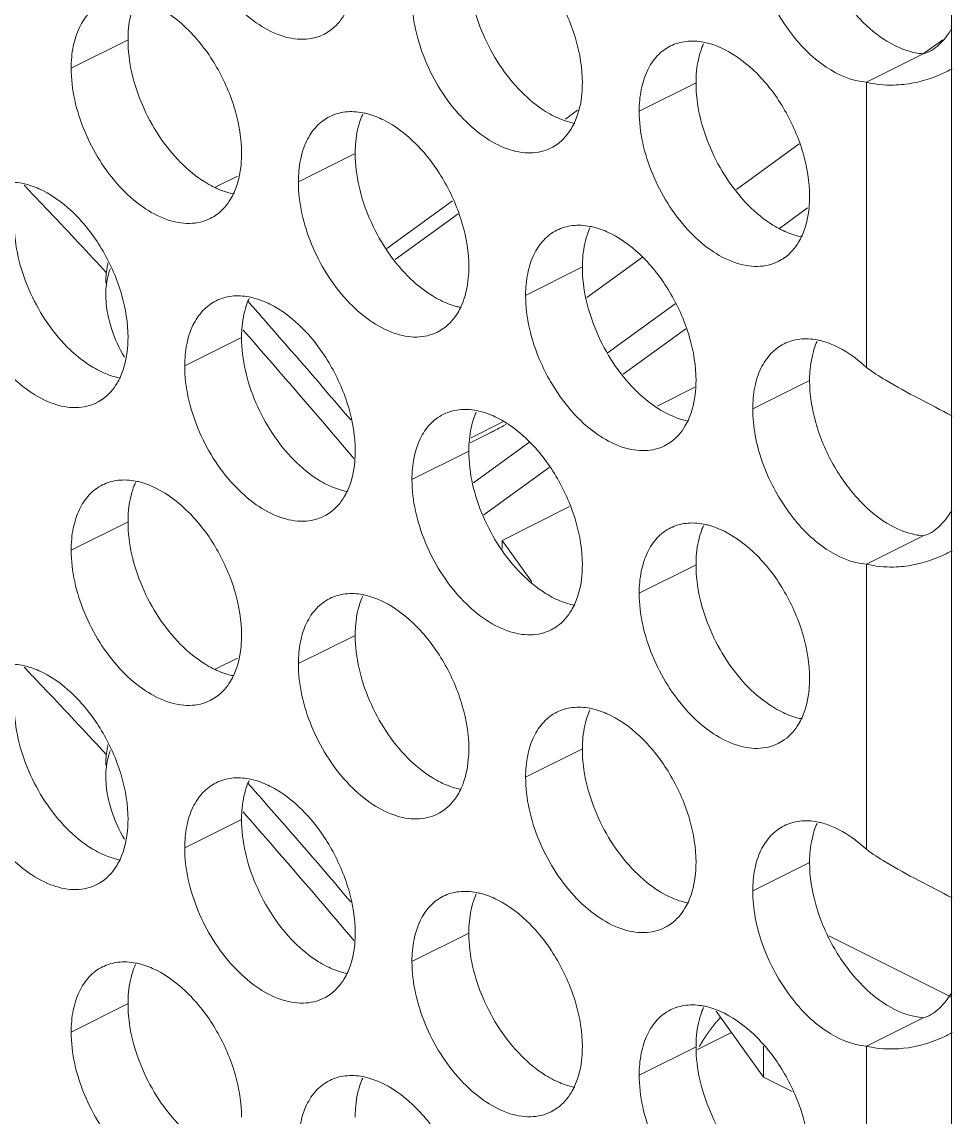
# Model space of a CAD drawing. Header units: millimetres. Extents: x 0 to 2524, y 0 to 1785.
# Drawn here: x 1890.65 to 1899.91, y 767.51 to 778.42 of the extents above; entities that cross this region are included whole.
import ezdxf

# ---------------------------------------------------------------- set-up
doc = ezdxf.new("R2010")
doc.units = ezdxf.units.MM
doc.header["$LTSCALE"] = 0.1
doc.layers.get('0').update_dxf_attribs({"lineweight": 13})
doc.layers.add('标注', color=251, linetype='Continuous', lineweight=9)

msp = doc.modelspace()

# ---------------------------------------------------------------- linework, layer by layer
msp.add_line((1899.906, 886.425), (1899.906, 742.319))
at = {"layer": '标注'}
for p, q in [((1891.704, 778.239), (1891.138, 777.956)), ((1899.624, 778.098), (1899.818, 778.239)), ((1899.623, 778.099), (1899.058, 777.816)), ((1897.361, 777.81), (1896.795, 777.528)), ((1899.058, 774.976), (1899.058, 777.816)), ((1896.181, 777.537), (1896.06, 777.449)), ((1897.763, 776.749), (1898.388, 777.202)), ((1893.967, 777.107), (1893.401, 776.825)), ((1892.573, 776.77), (1892.795, 776.881)), ((1894.936, 776.634), (1894.282, 776.16)), ((1898.191, 776.36), (1898.472, 776.564)), ((1894.991, 776.504), (1894.365, 776.05)), ((1891.389, 776.026), (1891.49, 775.918)), ((1896.229, 775.976), (1895.664, 775.693)), ((1896.275, 775.671), (1896.829, 776.072)), ((1896.477, 775.118), (1897.153, 775.608)), ((1892.88, 775.314), (1892.85, 775.348)), ((1896.636, 774.908), (1897.26, 775.36)), ((1892.835, 775.273), (1892.269, 774.99)), ((1897.349, 774.778), (1896.973, 774.59)), ((1898.492, 774.845), (1897.926, 774.562)), ((1895.121, 774.275), (1895.437, 774.432)), ((1895.113, 774.225), (1895.319, 774.328)), ((1895.145, 773.827), (1895.705, 774.233)), ((1895.098, 774.142), (1894.532, 773.859)), ((1893.954, 774.067), (1893.922, 774.105)), ((1895.898, 773.978), (1895.247, 773.507)), ((1896.101, 773.589), (1895.431, 773.253)), ((1891.704, 773.439), (1891.138, 773.156)), ((1895.431, 773.253), (1895.431, 773.172)), ((1895.431, 773.253), (1895.727, 772.841)), ((1899.623, 773.299), (1899.058, 773.016)), ((1897.361, 773.01), (1896.795, 772.728)), ((1899.058, 770.176), (1899.058, 773.016)), ((1893.967, 772.307), (1893.401, 772.025)), ((1892.573, 771.97), (1892.795, 772.081)), ((1891.389, 771.226), (1891.49, 771.118)), ((1896.229, 771.176), (1895.664, 770.893)), ((1892.88, 770.514), (1892.85, 770.548)), ((1892.835, 770.473), (1892.269, 770.19)), ((1898.492, 770.045), (1897.926, 769.762)), ((1895.098, 769.342), (1894.532, 769.059)), ((1893.954, 769.267), (1893.922, 769.305)), ((1899.906, 768.703), (1898.683, 769.314)), ((1891.704, 768.639), (1891.138, 768.356)), ((1897.56, 768.564), (1898.032, 767.908)), ((1899.623, 768.499), (1899.058, 768.216)), ((1897.375, 768.181), (1897.714, 768.35)), ((1897.361, 768.21), (1896.795, 767.928)), ((1898.032, 767.908), (1898.032, 768.216)), ((1899.058, 765.376), (1899.058, 768.216)), ((1898.318, 767.765), (1898.032, 767.908))]:
    msp.add_line(p, q, dxfattribs=at)
for centre, radius, start, end in [((1893.452, 778.698), 0.453, 296.5256, 305.9034), ((1898.105, 777.899), 0.734, 155.8796, 161.7803), ((1894.711, 777.196), 0.734, 155.8796, 161.7803), ((1895.715, 777.567), 0.453, 296.5256, 305.9034), ((1829.164, 718.103), 85.012, 43.51188, 43.65626), ((1828.698, 717.662), 85.654, 42.95277, 43.51137), ((1892.321, 776.864), 0.453, 296.5256, 305.9034), ((1896.974, 776.065), 0.734, 155.8796, 161.7803), ((1897.978, 776.436), 0.453, 296.5256, 305.9034), ((1892.433, 775.702), 0.95, 180.0525, 184.9808), ((1893.58, 775.362), 0.734, 155.8796, 161.7803), ((1822.744, 713.799), 93.516, 41.2535, 41.39225), ((1822.014, 713.162), 94.485, 40.44311, 41.25198), ((1892.83, 775.78), 1.357, 197.9612, 211.1634), ((1894.584, 775.733), 0.453, 296.5256, 305.9034), ((1821.898, 713.054), 94.418, 40.2865, 41.25492), ((1899.235, 774.934), 0.733, 155.7955, 161.739), ((1891.189, 775.03), 0.453, 296.5256, 305.9034), ((1895.842, 774.231), 0.734, 155.8796, 161.7803), ((1893.977, 777.011), 3, 296.565, 297.3394), ((1893.975, 777.015), 3.004, 297.3402, 299.7908), ((1896.846, 774.601), 0.453, 296.5256, 305.9034), ((1892.448, 773.528), 0.734, 155.8796, 161.7803), ((1893.452, 773.898), 0.453, 296.5256, 305.9034), ((1898.105, 773.099), 0.734, 155.8796, 161.7803), ((1894.711, 772.396), 0.734, 155.8796, 161.7803), ((1895.715, 772.767), 0.453, 296.5256, 305.9034), ((1829.164, 713.303), 85.012, 43.51188, 43.65626), ((1828.698, 712.862), 85.654, 42.95277, 43.51137), ((1892.321, 772.064), 0.453, 296.5256, 305.9034), ((1896.974, 771.265), 0.734, 155.8796, 161.7803), ((1897.978, 771.636), 0.453, 296.5256, 305.9034), ((1892.433, 770.902), 0.95, 180.0525, 184.9808), ((1893.58, 770.562), 0.734, 155.8796, 161.7803), ((1822.744, 708.999), 93.516, 41.2535, 41.39225), ((1822.014, 708.362), 94.485, 40.44311, 41.25198), ((1892.83, 770.98), 1.357, 197.9612, 211.1634), ((1894.584, 770.933), 0.453, 296.5256, 305.9034), ((1821.898, 708.254), 94.418, 40.2865, 41.25492), ((1899.235, 770.134), 0.733, 155.7955, 161.739), ((1891.189, 770.23), 0.453, 296.5256, 305.9034), ((1895.842, 769.431), 0.734, 155.8796, 161.7803), ((1896.846, 769.801), 0.453, 296.5256, 305.9034), ((1892.448, 768.728), 0.734, 155.8796, 161.7803), ((1893.452, 769.098), 0.453, 296.5256, 305.9034), ((1898.105, 768.299), 0.734, 155.8796, 161.7803), ((1894.711, 767.596), 0.734, 155.8796, 161.7803), ((1895.715, 767.967), 0.453, 296.5256, 305.9034)]:
    msp.add_arc(centre, radius, start, end, dxfattribs=at)
for points, knots in [([(1893.655, 778.293), (1893.592, 778.262), (1893.442, 778.228), (1893.204, 778.275), (1892.966, 778.406), (1892.658, 778.684), (1892.372, 779.146), (1892.269, 779.579), (1892.269, 779.79)], [0, 0, 0, 0, 0.090718, 0.191742, 0.308104, 0.439279, 0.725532, 1, 1, 1, 1]), ([(1899.305, 778.2), (1899.188, 778.264), (1898.967, 778.447), (1898.712, 778.802), (1898.539, 779.211), (1898.492, 779.504), (1898.492, 779.645)], [0, 0, 0, 0, 0.232183, 0.490902, 0.754575, 1, 1, 1, 1]), ([(1899.058, 777.816), (1898.916, 777.826), (1898.61, 777.961), (1898.256, 778.331), (1898, 778.816), (1897.926, 779.184), (1897.926, 779.362)], [0, 0, 0, 0, 0.207992, 0.463273, 0.739832, 1, 1, 1, 1]), ([(1895.381, 779.274), (1895.501, 779.214), (1895.732, 779.033), (1895.998, 778.675), (1896.179, 778.256), (1896.229, 777.955), (1896.229, 777.81)], [0, 0, 0, 0, 0.229676, 0.488215, 0.753207, 1, 1, 1, 1]), ([(1895.622, 777.72), (1895.46, 777.883), (1895.209, 778.27), (1895.098, 778.72), (1895.098, 778.942)], [0, 0, 0, 0, 0.508684, 1, 1, 1, 1]), ([(1891.138, 777.956), (1891.138, 778.029), (1891.15, 778.168), (1891.209, 778.358), (1891.308, 778.51), (1891.401, 778.581), (1891.45, 778.605)], [0, 0, 0, 0, 0.289235, 0.54966, 0.782932, 1, 1, 1, 1]), ([(1895.917, 777.161), (1895.855, 777.13), (1895.705, 777.096), (1895.467, 777.144), (1895.229, 777.275), (1894.921, 777.552), (1894.635, 778.015), (1894.532, 778.447), (1894.532, 778.659)], [0, 0, 0, 0, 0.090718, 0.191742, 0.308104, 0.439279, 0.725532, 1, 1, 1, 1]), ([(1891.704, 778.239), (1891.704, 778.267), (1891.707, 778.375), (1891.726, 778.482), (1891.751, 778.557)], [0, 0, 0, 0, 0.264225, 1, 1, 1, 1]), ([(1891.987, 778.571), (1892.107, 778.511), (1892.338, 778.33), (1892.604, 777.972), (1892.785, 777.553), (1892.835, 777.252), (1892.835, 777.107)], [0, 0, 0, 0, 0.229676, 0.488215, 0.753207, 1, 1, 1, 1]), ([(1893.892, 778.553), (1893.882, 778.53), (1893.838, 778.446), (1893.774, 778.372), (1893.718, 778.331)], [0, 0, 0, 0, 0.265525, 1, 1, 1, 1]), ([(1899.91, 778.354), (1899.874, 778.293), (1899.796, 778.189), (1899.682, 778.111), (1899.623, 778.099)], [0, 0, 0, 0, 0.540802, 1, 1, 1, 1]), ([(1892.228, 777.017), (1892.066, 777.18), (1891.815, 777.567), (1891.704, 778.017), (1891.704, 778.239)], [0, 0, 0, 0, 0.508684, 1, 1, 1, 1]), ([(1896.795, 777.528), (1896.795, 777.6), (1896.807, 777.739), (1896.866, 777.93), (1896.965, 778.082), (1897.058, 778.152), (1897.107, 778.177)], [0, 0, 0, 0, 0.289235, 0.54966, 0.782932, 1, 1, 1, 1]), ([(1897.107, 778.177), (1897.155, 778.201), (1897.265, 778.232), (1897.379, 778.226), (1897.436, 778.215)], [0, 0, 0, 0, 0.482538, 1, 1, 1, 1]), ([(1897.436, 778.215), (1897.453, 778.211), (1897.525, 778.195), (1897.593, 778.168), (1897.643, 778.143)], [0, 0, 0, 0, 0.238696, 1, 1, 1, 1]), ([(1899.623, 778.099), (1899.597, 778.101), (1899.486, 778.116), (1899.38, 778.159), (1899.305, 778.2)], [0, 0, 0, 0, 0.232248, 1, 1, 1, 1]), ([(1897.361, 777.81), (1897.361, 777.839), (1897.364, 777.946), (1897.383, 778.054), (1897.408, 778.129)], [0, 0, 0, 0, 0.264225, 1, 1, 1, 1]), ([(1897.643, 778.143), (1897.764, 778.082), (1897.995, 777.902), (1898.261, 777.544), (1898.442, 777.125), (1898.492, 776.824), (1898.492, 776.679)], [0, 0, 0, 0, 0.229676, 0.488215, 0.753207, 1, 1, 1, 1]), ([(1892.523, 776.458), (1892.461, 776.427), (1892.311, 776.393), (1892.073, 776.441), (1891.834, 776.572), (1891.527, 776.849), (1891.241, 777.312), (1891.138, 777.744), (1891.138, 777.956)], [0, 0, 0, 0, 0.090718, 0.191742, 0.308104, 0.439279, 0.725532, 1, 1, 1, 1]), ([(1899.911, 777.95), (1899.873, 777.929), (1899.721, 777.854), (1899.554, 777.808), (1899.429, 777.794)], [0, 0, 0, 0, 0.258855, 1, 1, 1, 1]), ([(1896.229, 777.81), (1896.229, 777.775), (1896.224, 777.643), (1896.194, 777.51), (1896.155, 777.422)], [0, 0, 0, 0, 0.268874, 1, 1, 1, 1]), ([(1897.884, 776.588), (1897.723, 776.751), (1897.472, 777.138), (1897.361, 777.589), (1897.361, 777.81)], [0, 0, 0, 0, 0.508684, 1, 1, 1, 1]), ([(1899.429, 777.794), (1899.396, 777.791), (1899.272, 777.782), (1899.146, 777.793), (1899.058, 777.816)], [0, 0, 0, 0, 0.268459, 1, 1, 1, 1]), ([(1895.946, 777.478), (1895.918, 777.492), (1895.8, 777.559), (1895.695, 777.646), (1895.622, 777.72)], [0, 0, 0, 0, 0.235002, 1, 1, 1, 1]), ([(1893.713, 777.474), (1893.761, 777.498), (1893.871, 777.529), (1893.985, 777.523), (1894.042, 777.512)], [0, 0, 0, 0, 0.482538, 1, 1, 1, 1]), ([(1894.042, 777.512), (1894.059, 777.508), (1894.13, 777.492), (1894.199, 777.465), (1894.249, 777.44)], [0, 0, 0, 0, 0.238696, 1, 1, 1, 1]), ([(1898.18, 776.03), (1898.117, 775.999), (1897.968, 775.965), (1897.73, 776.013), (1897.491, 776.143), (1897.184, 776.421), (1896.898, 776.883), (1896.795, 777.316), (1896.795, 777.528)], [0, 0, 0, 0, 0.090718, 0.191742, 0.308104, 0.439279, 0.725532, 1, 1, 1, 1]), ([(1893.401, 776.825), (1893.401, 776.897), (1893.413, 777.036), (1893.472, 777.227), (1893.571, 777.379), (1893.664, 777.449), (1893.713, 777.474)], [0, 0, 0, 0, 0.289235, 0.54966, 0.782932, 1, 1, 1, 1]), ([(1893.967, 777.107), (1893.967, 777.136), (1893.97, 777.243), (1893.989, 777.351), (1894.014, 777.426)], [0, 0, 0, 0, 0.264225, 1, 1, 1, 1]), ([(1894.249, 777.44), (1894.37, 777.379), (1894.601, 777.199), (1894.867, 776.841), (1895.048, 776.422), (1895.098, 776.121), (1895.098, 775.976)], [0, 0, 0, 0, 0.229676, 0.488215, 0.753207, 1, 1, 1, 1]), ([(1896.154, 777.406), (1896.137, 777.409), (1896.065, 777.426), (1895.996, 777.453), (1895.946, 777.478)], [0, 0, 0, 0, 0.238696, 1, 1, 1, 1]), ([(1896.155, 777.422), (1896.144, 777.399), (1896.101, 777.315), (1896.037, 777.241), (1895.981, 777.2)], [0, 0, 0, 0, 0.265525, 1, 1, 1, 1]), ([(1892.835, 777.107), (1892.835, 777.072), (1892.829, 776.94), (1892.8, 776.807), (1892.761, 776.719)], [0, 0, 0, 0, 0.268874, 1, 1, 1, 1]), ([(1894.49, 775.885), (1894.329, 776.048), (1894.078, 776.435), (1893.967, 776.886), (1893.967, 777.107)], [0, 0, 0, 0, 0.508684, 1, 1, 1, 1]), ([(1892.552, 776.775), (1892.524, 776.79), (1892.406, 776.856), (1892.3, 776.943), (1892.228, 777.017)], [0, 0, 0, 0, 0.235002, 1, 1, 1, 1]), ([(1890.319, 776.771), (1890.367, 776.795), (1890.477, 776.826), (1890.591, 776.82), (1890.648, 776.809)], [0, 0, 0, 0, 0.482538, 1, 1, 1, 1]), ([(1890.648, 776.809), (1890.665, 776.806), (1890.736, 776.789), (1890.805, 776.762), (1890.855, 776.737)], [0, 0, 0, 0, 0.238696, 1, 1, 1, 1]), ([(1892.76, 776.703), (1892.743, 776.706), (1892.671, 776.723), (1892.602, 776.75), (1892.552, 776.775)], [0, 0, 0, 0, 0.238696, 1, 1, 1, 1]), ([(1894.786, 775.327), (1894.723, 775.296), (1894.573, 775.262), (1894.336, 775.31), (1894.097, 775.44), (1893.789, 775.718), (1893.503, 776.181), (1893.401, 776.613), (1893.401, 776.825)], [0, 0, 0, 0, 0.090718, 0.191742, 0.308104, 0.439279, 0.725532, 1, 1, 1, 1]), ([(1890.855, 776.737), (1890.976, 776.676), (1891.206, 776.496), (1891.473, 776.138), (1891.654, 775.719), (1891.704, 775.418), (1891.704, 775.273)], [0, 0, 0, 0, 0.229676, 0.488215, 0.753207, 1, 1, 1, 1]), ([(1892.761, 776.719), (1892.75, 776.696), (1892.707, 776.612), (1892.643, 776.538), (1892.587, 776.497)], [0, 0, 0, 0, 0.265525, 1, 1, 1, 1]), ([(1898.492, 776.679), (1898.492, 776.643), (1898.486, 776.511), (1898.457, 776.379), (1898.417, 776.29)], [0, 0, 0, 0, 0.268874, 1, 1, 1, 1]), ([(1898.209, 776.347), (1898.181, 776.361), (1898.063, 776.428), (1897.957, 776.515), (1897.884, 776.588)], [0, 0, 0, 0, 0.235002, 1, 1, 1, 1]), ([(1891.096, 775.182), (1890.935, 775.345), (1890.684, 775.732), (1890.572, 776.183), (1890.572, 776.405)], [0, 0, 0, 0, 0.508684, 1, 1, 1, 1]), ([(1895.664, 775.693), (1895.664, 775.766), (1895.676, 775.905), (1895.735, 776.095), (1895.834, 776.247), (1895.927, 776.318), (1895.975, 776.342)], [0, 0, 0, 0, 0.289235, 0.54966, 0.782932, 1, 1, 1, 1]), ([(1895.975, 776.342), (1896.024, 776.366), (1896.134, 776.398), (1896.248, 776.391), (1896.304, 776.38)], [0, 0, 0, 0, 0.482538, 1, 1, 1, 1]), ([(1896.304, 776.38), (1896.322, 776.377), (1896.393, 776.36), (1896.462, 776.333), (1896.512, 776.308)], [0, 0, 0, 0, 0.238696, 1, 1, 1, 1]), ([(1896.512, 776.308), (1896.633, 776.248), (1896.863, 776.068), (1897.129, 775.709), (1897.311, 775.291), (1897.361, 774.99), (1897.361, 774.845)], [0, 0, 0, 0, 0.229676, 0.488215, 0.753207, 1, 1, 1, 1]), ([(1898.417, 776.275), (1898.4, 776.278), (1898.328, 776.295), (1898.259, 776.322), (1898.209, 776.347)], [0, 0, 0, 0, 0.238696, 1, 1, 1, 1]), ([(1896.229, 775.976), (1896.229, 776.004), (1896.233, 776.112), (1896.252, 776.219), (1896.277, 776.294)], [0, 0, 0, 0, 0.264225, 1, 1, 1, 1]), ([(1898.417, 776.29), (1898.407, 776.267), (1898.364, 776.183), (1898.3, 776.109), (1898.243, 776.068)], [0, 0, 0, 0, 0.265525, 1, 1, 1, 1]), ([(1891.392, 774.624), (1891.329, 774.593), (1891.179, 774.559), (1890.942, 774.607), (1890.703, 774.737), (1890.395, 775.015), (1890.109, 775.478), (1890.007, 775.91), (1890.007, 776.122)], [0, 0, 0, 0, 0.090718, 0.191742, 0.308104, 0.439279, 0.725532, 1, 1, 1, 1]), ([(1891.504, 776.017), (1891.501, 776.001), (1891.488, 775.934), (1891.483, 775.866), (1891.483, 775.814)], [0, 0, 0, 0, 0.239288, 1, 1, 1, 1]), ([(1895.098, 775.976), (1895.098, 775.94), (1895.092, 775.808), (1895.063, 775.676), (1895.023, 775.587)], [0, 0, 0, 0, 0.268874, 1, 1, 1, 1]), ([(1896.753, 774.754), (1896.591, 774.917), (1896.34, 775.304), (1896.229, 775.755), (1896.229, 775.976)], [0, 0, 0, 0, 0.508684, 1, 1, 1, 1]), ([(1891.529, 775.96), (1891.521, 775.941), (1891.492, 775.857), (1891.483, 775.768), (1891.483, 775.701)], [0, 0, 0, 0, 0.232447, 1, 1, 1, 1]), ([(1894.815, 775.644), (1894.787, 775.658), (1894.669, 775.725), (1894.563, 775.812), (1894.49, 775.885)], [0, 0, 0, 0, 0.235002, 1, 1, 1, 1]), ([(1892.581, 775.639), (1892.63, 775.663), (1892.74, 775.695), (1892.853, 775.688), (1892.91, 775.677)], [0, 0, 0, 0, 0.482538, 1, 1, 1, 1]), ([(1892.91, 775.677), (1892.928, 775.674), (1892.999, 775.658), (1893.068, 775.63), (1893.118, 775.605)], [0, 0, 0, 0, 0.238696, 1, 1, 1, 1]), ([(1895.912, 774.834), (1895.873, 774.902), (1895.738, 775.17), (1895.664, 775.472), (1895.664, 775.693)], [0, 0, 0, 0, 0.261356, 1, 1, 1, 1]), ([(1891.486, 775.619), (1891.488, 775.598), (1891.498, 775.511), (1891.519, 775.425), (1891.539, 775.362)], [0, 0, 0, 0, 0.241904, 1, 1, 1, 1]), ([(1892.269, 774.99), (1892.269, 775.063), (1892.281, 775.202), (1892.34, 775.392), (1892.44, 775.544), (1892.532, 775.615), (1892.581, 775.639)], [0, 0, 0, 0, 0.289235, 0.54966, 0.782932, 1, 1, 1, 1]), ([(1892.835, 775.273), (1892.835, 775.302), (1892.839, 775.409), (1892.858, 775.516), (1892.882, 775.592)], [0, 0, 0, 0, 0.264225, 1, 1, 1, 1]), ([(1893.118, 775.605), (1893.239, 775.545), (1893.469, 775.365), (1893.735, 775.007), (1893.916, 774.588), (1893.967, 774.287), (1893.967, 774.142)], [0, 0, 0, 0, 0.229676, 0.488215, 0.753207, 1, 1, 1, 1]), ([(1895.023, 775.572), (1895.006, 775.575), (1894.934, 775.592), (1894.865, 775.619), (1894.815, 775.644)], [0, 0, 0, 0, 0.238696, 1, 1, 1, 1]), ([(1895.023, 775.587), (1895.013, 775.564), (1894.97, 775.48), (1894.906, 775.406), (1894.849, 775.365)], [0, 0, 0, 0, 0.265525, 1, 1, 1, 1]), ([(1891.704, 775.273), (1891.704, 775.238), (1891.698, 775.105), (1891.669, 774.973), (1891.629, 774.884)], [0, 0, 0, 0, 0.268874, 1, 1, 1, 1]), ([(1893.359, 774.051), (1893.197, 774.214), (1892.946, 774.601), (1892.835, 775.052), (1892.835, 775.273)], [0, 0, 0, 0, 0.508684, 1, 1, 1, 1]), ([(1898.238, 775.211), (1898.287, 775.235), (1898.397, 775.267), (1898.512, 775.26), (1898.569, 775.249)], [0, 0, 0, 0, 0.482495, 1, 1, 1, 1]), ([(1898.569, 775.249), (1898.583, 775.246), (1898.641, 775.233), (1898.698, 775.212), (1898.739, 775.194)], [0, 0, 0, 0, 0.240479, 1, 1, 1, 1]), ([(1891.421, 774.941), (1891.393, 774.955), (1891.275, 775.022), (1891.169, 775.109), (1891.096, 775.182)], [0, 0, 0, 0, 0.235002, 1, 1, 1, 1]), ([(1897.926, 774.562), (1897.926, 774.635), (1897.938, 774.774), (1897.997, 774.964), (1898.097, 775.116), (1898.189, 775.186), (1898.238, 775.211)], [0, 0, 0, 0, 0.289285, 0.549663, 0.782917, 1, 1, 1, 1]), ([(1898.492, 774.845), (1898.492, 774.873), (1898.496, 774.981), (1898.515, 775.088), (1898.539, 775.164)], [0, 0, 0, 0, 0.264302, 1, 1, 1, 1]), ([(1898.739, 775.194), (1898.767, 775.181), (1898.882, 775.123), (1898.986, 775.043), (1899.058, 774.976)], [0, 0, 0, 0, 0.235232, 1, 1, 1, 1]), ([(1891.629, 774.869), (1891.611, 774.872), (1891.54, 774.889), (1891.471, 774.916), (1891.421, 774.941)], [0, 0, 0, 0, 0.238696, 1, 1, 1, 1]), ([(1893.655, 773.493), (1893.592, 773.462), (1893.442, 773.428), (1893.204, 773.475), (1892.966, 773.606), (1892.658, 773.884), (1892.372, 774.346), (1892.269, 774.779), (1892.269, 774.99)], [0, 0, 0, 0, 0.090718, 0.191742, 0.308104, 0.439279, 0.725532, 1, 1, 1, 1]), ([(1899.058, 774.976), (1899.12, 774.93), (1899.394, 774.751), (1899.692, 774.612), (1899.911, 774.491)], [0, 0, 0, 0, 0.234709, 1, 1, 1, 1]), ([(1891.629, 774.884), (1891.619, 774.861), (1891.576, 774.777), (1891.511, 774.703), (1891.455, 774.663)], [0, 0, 0, 0, 0.265525, 1, 1, 1, 1]), ([(1896.187, 774.471), (1896.161, 774.497), (1896.058, 774.609), (1895.97, 774.735), (1895.912, 774.834)], [0, 0, 0, 0, 0.242796, 1, 1, 1, 1]), ([(1897.361, 774.845), (1897.361, 774.809), (1897.355, 774.677), (1897.326, 774.544), (1897.286, 774.456)], [0, 0, 0, 0, 0.268874, 1, 1, 1, 1]), ([(1899.305, 773.4), (1899.188, 773.464), (1898.967, 773.647), (1898.712, 774.002), (1898.539, 774.411), (1898.492, 774.704), (1898.492, 774.845)], [0, 0, 0, 0, 0.232183, 0.490902, 0.754575, 1, 1, 1, 1]), ([(1897.078, 774.513), (1897.049, 774.527), (1896.931, 774.593), (1896.826, 774.681), (1896.753, 774.754)], [0, 0, 0, 0, 0.235002, 1, 1, 1, 1]), ([(1894.844, 774.508), (1894.892, 774.532), (1895.002, 774.564), (1895.116, 774.557), (1895.173, 774.546)], [0, 0, 0, 0, 0.482538, 1, 1, 1, 1]), ([(1899.058, 773.016), (1898.916, 773.026), (1898.61, 773.161), (1898.256, 773.531), (1898, 774.016), (1897.926, 774.384), (1897.926, 774.562)], [0, 0, 0, 0, 0.207992, 0.463273, 0.739832, 1, 1, 1, 1]), ([(1894.532, 773.859), (1894.532, 773.932), (1894.544, 774.071), (1894.603, 774.261), (1894.703, 774.413), (1894.795, 774.484), (1894.844, 774.508)], [0, 0, 0, 0, 0.289235, 0.54966, 0.782932, 1, 1, 1, 1]), ([(1895.098, 774.142), (1895.098, 774.17), (1895.102, 774.278), (1895.12, 774.385), (1895.145, 774.46)], [0, 0, 0, 0, 0.264225, 1, 1, 1, 1]), ([(1895.173, 774.546), (1895.19, 774.543), (1895.262, 774.526), (1895.331, 774.499), (1895.381, 774.474)], [0, 0, 0, 0, 0.238696, 1, 1, 1, 1]), ([(1895.381, 774.474), (1895.501, 774.414), (1895.732, 774.233), (1895.998, 773.875), (1896.179, 773.456), (1896.229, 773.155), (1896.229, 773.01)], [0, 0, 0, 0, 0.229676, 0.488215, 0.753207, 1, 1, 1, 1]), ([(1897.049, 774.196), (1896.989, 774.166), (1896.847, 774.132), (1896.621, 774.171), (1896.393, 774.287), (1896.254, 774.404), (1896.187, 774.471)], [0, 0, 0, 0, 0.208571, 0.439041, 0.702839, 1, 1, 1, 1]), ([(1897.285, 774.44), (1897.268, 774.444), (1897.197, 774.46), (1897.128, 774.488), (1897.078, 774.513)], [0, 0, 0, 0, 0.238696, 1, 1, 1, 1]), ([(1897.286, 774.456), (1897.276, 774.433), (1897.232, 774.349), (1897.168, 774.275), (1897.112, 774.234)], [0, 0, 0, 0, 0.265525, 1, 1, 1, 1]), ([(1893.967, 774.142), (1893.967, 774.106), (1893.961, 773.974), (1893.932, 773.841), (1893.892, 773.753)], [0, 0, 0, 0, 0.268874, 1, 1, 1, 1]), ([(1895.622, 772.92), (1895.46, 773.083), (1895.209, 773.47), (1895.098, 773.92), (1895.098, 774.142)], [0, 0, 0, 0, 0.508684, 1, 1, 1, 1]), ([(1893.684, 773.81), (1893.655, 773.824), (1893.537, 773.89), (1893.432, 773.978), (1893.359, 774.051)], [0, 0, 0, 0, 0.235002, 1, 1, 1, 1]), ([(1891.138, 773.156), (1891.138, 773.229), (1891.15, 773.368), (1891.209, 773.558), (1891.308, 773.71), (1891.401, 773.781), (1891.45, 773.805)], [0, 0, 0, 0, 0.289235, 0.54966, 0.782932, 1, 1, 1, 1]), ([(1891.45, 773.805), (1891.498, 773.829), (1891.608, 773.861), (1891.722, 773.854), (1891.779, 773.843)], [0, 0, 0, 0, 0.482538, 1, 1, 1, 1]), ([(1891.779, 773.843), (1891.796, 773.84), (1891.868, 773.823), (1891.937, 773.796), (1891.987, 773.771)], [0, 0, 0, 0, 0.238696, 1, 1, 1, 1]), ([(1893.891, 773.737), (1893.874, 773.741), (1893.803, 773.757), (1893.734, 773.785), (1893.684, 773.81)], [0, 0, 0, 0, 0.238696, 1, 1, 1, 1]), ([(1895.917, 772.361), (1895.855, 772.33), (1895.705, 772.296), (1895.467, 772.344), (1895.229, 772.475), (1894.921, 772.752), (1894.635, 773.215), (1894.532, 773.647), (1894.532, 773.859)], [0, 0, 0, 0, 0.090718, 0.191742, 0.308104, 0.439279, 0.725532, 1, 1, 1, 1]), ([(1891.704, 773.439), (1891.704, 773.467), (1891.707, 773.575), (1891.726, 773.682), (1891.751, 773.757)], [0, 0, 0, 0, 0.264225, 1, 1, 1, 1]), ([(1891.987, 773.771), (1892.107, 773.711), (1892.338, 773.53), (1892.604, 773.172), (1892.785, 772.753), (1892.835, 772.452), (1892.835, 772.307)], [0, 0, 0, 0, 0.229676, 0.488215, 0.753207, 1, 1, 1, 1]), ([(1893.892, 773.753), (1893.882, 773.73), (1893.838, 773.646), (1893.774, 773.572), (1893.718, 773.531)], [0, 0, 0, 0, 0.265525, 1, 1, 1, 1]), ([(1899.91, 773.554), (1899.874, 773.493), (1899.796, 773.389), (1899.682, 773.311), (1899.623, 773.299)], [0, 0, 0, 0, 0.540802, 1, 1, 1, 1]), ([(1892.228, 772.217), (1892.066, 772.38), (1891.815, 772.767), (1891.704, 773.217), (1891.704, 773.439)], [0, 0, 0, 0, 0.508684, 1, 1, 1, 1]), ([(1896.795, 772.728), (1896.795, 772.8), (1896.807, 772.939), (1896.866, 773.13), (1896.965, 773.282), (1897.058, 773.352), (1897.107, 773.377)], [0, 0, 0, 0, 0.289235, 0.54966, 0.782932, 1, 1, 1, 1]), ([(1897.107, 773.377), (1897.155, 773.401), (1897.265, 773.432), (1897.379, 773.426), (1897.436, 773.415)], [0, 0, 0, 0, 0.482538, 1, 1, 1, 1]), ([(1897.436, 773.415), (1897.453, 773.411), (1897.525, 773.395), (1897.593, 773.368), (1897.643, 773.343)], [0, 0, 0, 0, 0.238696, 1, 1, 1, 1]), ([(1899.623, 773.299), (1899.597, 773.301), (1899.486, 773.316), (1899.38, 773.359), (1899.305, 773.4)], [0, 0, 0, 0, 0.232248, 1, 1, 1, 1]), ([(1897.361, 773.01), (1897.361, 773.039), (1897.364, 773.146), (1897.383, 773.254), (1897.408, 773.329)], [0, 0, 0, 0, 0.264225, 1, 1, 1, 1]), ([(1897.643, 773.343), (1897.764, 773.282), (1897.995, 773.102), (1898.261, 772.744), (1898.442, 772.325), (1898.492, 772.024), (1898.492, 771.879)], [0, 0, 0, 0, 0.229676, 0.488215, 0.753207, 1, 1, 1, 1]), ([(1892.523, 771.658), (1892.461, 771.627), (1892.311, 771.593), (1892.073, 771.641), (1891.834, 771.772), (1891.527, 772.049), (1891.241, 772.512), (1891.138, 772.944), (1891.138, 773.156)], [0, 0, 0, 0, 0.090718, 0.191742, 0.308104, 0.439279, 0.725532, 1, 1, 1, 1]), ([(1899.911, 773.15), (1899.873, 773.129), (1899.721, 773.054), (1899.554, 773.008), (1899.429, 772.994)], [0, 0, 0, 0, 0.258855, 1, 1, 1, 1]), ([(1896.229, 773.01), (1896.229, 772.975), (1896.224, 772.843), (1896.194, 772.71), (1896.155, 772.622)], [0, 0, 0, 0, 0.268874, 1, 1, 1, 1]), ([(1897.884, 771.788), (1897.723, 771.951), (1897.472, 772.338), (1897.361, 772.789), (1897.361, 773.01)], [0, 0, 0, 0, 0.508684, 1, 1, 1, 1]), ([(1899.429, 772.994), (1899.396, 772.991), (1899.272, 772.982), (1899.146, 772.993), (1899.058, 773.016)], [0, 0, 0, 0, 0.268459, 1, 1, 1, 1]), ([(1895.946, 772.678), (1895.918, 772.692), (1895.8, 772.759), (1895.695, 772.846), (1895.622, 772.92)], [0, 0, 0, 0, 0.235002, 1, 1, 1, 1]), ([(1893.713, 772.674), (1893.761, 772.698), (1893.871, 772.729), (1893.985, 772.723), (1894.042, 772.712)], [0, 0, 0, 0, 0.482538, 1, 1, 1, 1]), ([(1894.042, 772.712), (1894.059, 772.708), (1894.13, 772.692), (1894.199, 772.665), (1894.249, 772.64)], [0, 0, 0, 0, 0.238696, 1, 1, 1, 1]), ([(1898.18, 771.23), (1898.117, 771.199), (1897.968, 771.165), (1897.73, 771.213), (1897.491, 771.343), (1897.184, 771.621), (1896.898, 772.083), (1896.795, 772.516), (1896.795, 772.728)], [0, 0, 0, 0, 0.090718, 0.191742, 0.308104, 0.439279, 0.725532, 1, 1, 1, 1]), ([(1893.401, 772.025), (1893.401, 772.097), (1893.413, 772.236), (1893.472, 772.427), (1893.571, 772.579), (1893.664, 772.649), (1893.713, 772.674)], [0, 0, 0, 0, 0.289235, 0.54966, 0.782932, 1, 1, 1, 1]), ([(1893.967, 772.307), (1893.967, 772.336), (1893.97, 772.443), (1893.989, 772.551), (1894.014, 772.626)], [0, 0, 0, 0, 0.264225, 1, 1, 1, 1]), ([(1894.249, 772.64), (1894.37, 772.579), (1894.601, 772.399), (1894.867, 772.041), (1895.048, 771.622), (1895.098, 771.321), (1895.098, 771.176)], [0, 0, 0, 0, 0.229676, 0.488215, 0.753207, 1, 1, 1, 1]), ([(1896.154, 772.606), (1896.137, 772.609), (1896.065, 772.626), (1895.996, 772.653), (1895.946, 772.678)], [0, 0, 0, 0, 0.238696, 1, 1, 1, 1]), ([(1896.155, 772.622), (1896.144, 772.599), (1896.101, 772.515), (1896.037, 772.441), (1895.981, 772.4)], [0, 0, 0, 0, 0.265525, 1, 1, 1, 1]), ([(1892.835, 772.307), (1892.835, 772.272), (1892.829, 772.14), (1892.8, 772.007), (1892.761, 771.919)], [0, 0, 0, 0, 0.268874, 1, 1, 1, 1]), ([(1894.49, 771.085), (1894.329, 771.248), (1894.078, 771.635), (1893.967, 772.086), (1893.967, 772.307)], [0, 0, 0, 0, 0.508684, 1, 1, 1, 1]), ([(1892.552, 771.975), (1892.524, 771.99), (1892.406, 772.056), (1892.3, 772.143), (1892.228, 772.217)], [0, 0, 0, 0, 0.235002, 1, 1, 1, 1]), ([(1890.319, 771.971), (1890.367, 771.995), (1890.477, 772.026), (1890.591, 772.02), (1890.648, 772.009)], [0, 0, 0, 0, 0.482538, 1, 1, 1, 1]), ([(1890.648, 772.009), (1890.665, 772.006), (1890.736, 771.989), (1890.805, 771.962), (1890.855, 771.937)], [0, 0, 0, 0, 0.238696, 1, 1, 1, 1]), ([(1892.76, 771.903), (1892.743, 771.906), (1892.671, 771.923), (1892.602, 771.95), (1892.552, 771.975)], [0, 0, 0, 0, 0.238696, 1, 1, 1, 1]), ([(1894.786, 770.527), (1894.723, 770.496), (1894.573, 770.462), (1894.336, 770.51), (1894.097, 770.64), (1893.789, 770.918), (1893.503, 771.381), (1893.401, 771.813), (1893.401, 772.025)], [0, 0, 0, 0, 0.090718, 0.191742, 0.308104, 0.439279, 0.725532, 1, 1, 1, 1]), ([(1890.855, 771.937), (1890.976, 771.876), (1891.206, 771.696), (1891.473, 771.338), (1891.654, 770.919), (1891.704, 770.618), (1891.704, 770.473)], [0, 0, 0, 0, 0.229676, 0.488215, 0.753207, 1, 1, 1, 1]), ([(1892.761, 771.919), (1892.75, 771.896), (1892.707, 771.812), (1892.643, 771.738), (1892.587, 771.697)], [0, 0, 0, 0, 0.265525, 1, 1, 1, 1]), ([(1898.492, 771.879), (1898.492, 771.843), (1898.486, 771.711), (1898.457, 771.579), (1898.417, 771.49)], [0, 0, 0, 0, 0.268874, 1, 1, 1, 1]), ([(1898.209, 771.547), (1898.181, 771.561), (1898.063, 771.628), (1897.957, 771.715), (1897.884, 771.788)], [0, 0, 0, 0, 0.235002, 1, 1, 1, 1]), ([(1891.096, 770.382), (1890.935, 770.545), (1890.684, 770.932), (1890.572, 771.383), (1890.572, 771.605)], [0, 0, 0, 0, 0.508684, 1, 1, 1, 1]), ([(1895.664, 770.893), (1895.664, 770.966), (1895.676, 771.105), (1895.735, 771.295), (1895.834, 771.447), (1895.927, 771.518), (1895.975, 771.542)], [0, 0, 0, 0, 0.289235, 0.54966, 0.782932, 1, 1, 1, 1]), ([(1895.975, 771.542), (1896.024, 771.566), (1896.134, 771.598), (1896.248, 771.591), (1896.304, 771.58)], [0, 0, 0, 0, 0.482538, 1, 1, 1, 1]), ([(1896.304, 771.58), (1896.322, 771.577), (1896.393, 771.56), (1896.462, 771.533), (1896.512, 771.508)], [0, 0, 0, 0, 0.238696, 1, 1, 1, 1]), ([(1896.512, 771.508), (1896.633, 771.448), (1896.863, 771.268), (1897.129, 770.909), (1897.311, 770.491), (1897.361, 770.19), (1897.361, 770.045)], [0, 0, 0, 0, 0.229676, 0.488215, 0.753207, 1, 1, 1, 1]), ([(1898.417, 771.475), (1898.4, 771.478), (1898.328, 771.495), (1898.259, 771.522), (1898.209, 771.547)], [0, 0, 0, 0, 0.238696, 1, 1, 1, 1]), ([(1896.229, 771.176), (1896.229, 771.204), (1896.233, 771.312), (1896.252, 771.419), (1896.277, 771.494)], [0, 0, 0, 0, 0.264225, 1, 1, 1, 1]), ([(1898.417, 771.49), (1898.407, 771.467), (1898.364, 771.383), (1898.3, 771.309), (1898.243, 771.268)], [0, 0, 0, 0, 0.265525, 1, 1, 1, 1]), ([(1891.392, 769.824), (1891.329, 769.793), (1891.179, 769.759), (1890.942, 769.807), (1890.703, 769.937), (1890.395, 770.215), (1890.109, 770.678), (1890.007, 771.11), (1890.007, 771.322)], [0, 0, 0, 0, 0.090718, 0.191742, 0.308104, 0.439279, 0.725532, 1, 1, 1, 1]), ([(1891.504, 771.217), (1891.501, 771.201), (1891.488, 771.134), (1891.483, 771.066), (1891.483, 771.014)], [0, 0, 0, 0, 0.239288, 1, 1, 1, 1]), ([(1895.098, 771.176), (1895.098, 771.14), (1895.092, 771.008), (1895.063, 770.876), (1895.023, 770.787)], [0, 0, 0, 0, 0.268874, 1, 1, 1, 1]), ([(1896.753, 769.954), (1896.591, 770.117), (1896.34, 770.504), (1896.229, 770.955), (1896.229, 771.176)], [0, 0, 0, 0, 0.508684, 1, 1, 1, 1]), ([(1891.529, 771.16), (1891.521, 771.141), (1891.492, 771.057), (1891.483, 770.968), (1891.483, 770.901)], [0, 0, 0, 0, 0.232447, 1, 1, 1, 1]), ([(1894.815, 770.844), (1894.787, 770.858), (1894.669, 770.925), (1894.563, 771.012), (1894.49, 771.085)], [0, 0, 0, 0, 0.235002, 1, 1, 1, 1]), ([(1892.581, 770.839), (1892.63, 770.863), (1892.74, 770.895), (1892.853, 770.888), (1892.91, 770.877)], [0, 0, 0, 0, 0.482538, 1, 1, 1, 1]), ([(1892.91, 770.877), (1892.928, 770.874), (1892.999, 770.858), (1893.068, 770.83), (1893.118, 770.805)], [0, 0, 0, 0, 0.238696, 1, 1, 1, 1]), ([(1897.049, 769.396), (1896.986, 769.364), (1896.836, 769.331), (1896.598, 769.378), (1896.36, 769.509), (1896.052, 769.786), (1895.766, 770.249), (1895.664, 770.682), (1895.664, 770.893)], [0, 0, 0, 0, 0.090718, 0.191742, 0.308104, 0.439279, 0.725532, 1, 1, 1, 1]), ([(1891.486, 770.819), (1891.488, 770.798), (1891.498, 770.711), (1891.519, 770.625), (1891.539, 770.562)], [0, 0, 0, 0, 0.241904, 1, 1, 1, 1]), ([(1892.269, 770.19), (1892.269, 770.263), (1892.281, 770.402), (1892.34, 770.592), (1892.44, 770.744), (1892.532, 770.815), (1892.581, 770.839)], [0, 0, 0, 0, 0.289235, 0.54966, 0.782932, 1, 1, 1, 1]), ([(1892.835, 770.473), (1892.835, 770.502), (1892.839, 770.609), (1892.858, 770.716), (1892.882, 770.792)], [0, 0, 0, 0, 0.264225, 1, 1, 1, 1]), ([(1893.118, 770.805), (1893.239, 770.745), (1893.469, 770.565), (1893.735, 770.207), (1893.916, 769.788), (1893.967, 769.487), (1893.967, 769.342)], [0, 0, 0, 0, 0.229676, 0.488215, 0.753207, 1, 1, 1, 1]), ([(1895.023, 770.772), (1895.006, 770.775), (1894.934, 770.792), (1894.865, 770.819), (1894.815, 770.844)], [0, 0, 0, 0, 0.238696, 1, 1, 1, 1]), ([(1895.023, 770.787), (1895.013, 770.764), (1894.97, 770.68), (1894.906, 770.606), (1894.849, 770.565)], [0, 0, 0, 0, 0.265525, 1, 1, 1, 1]), ([(1891.704, 770.473), (1891.704, 770.438), (1891.698, 770.305), (1891.669, 770.173), (1891.629, 770.084)], [0, 0, 0, 0, 0.268874, 1, 1, 1, 1]), ([(1893.359, 769.251), (1893.197, 769.414), (1892.946, 769.801), (1892.835, 770.252), (1892.835, 770.473)], [0, 0, 0, 0, 0.508684, 1, 1, 1, 1]), ([(1898.238, 770.411), (1898.287, 770.435), (1898.397, 770.467), (1898.512, 770.46), (1898.569, 770.449)], [0, 0, 0, 0, 0.482495, 1, 1, 1, 1]), ([(1898.569, 770.449), (1898.583, 770.446), (1898.641, 770.433), (1898.698, 770.412), (1898.739, 770.394)], [0, 0, 0, 0, 0.240479, 1, 1, 1, 1]), ([(1891.421, 770.141), (1891.393, 770.155), (1891.275, 770.222), (1891.169, 770.309), (1891.096, 770.382)], [0, 0, 0, 0, 0.235002, 1, 1, 1, 1]), ([(1897.926, 769.762), (1897.926, 769.835), (1897.938, 769.974), (1897.997, 770.164), (1898.097, 770.316), (1898.189, 770.386), (1898.238, 770.411)], [0, 0, 0, 0, 0.289285, 0.549663, 0.782917, 1, 1, 1, 1]), ([(1898.492, 770.045), (1898.492, 770.073), (1898.496, 770.181), (1898.515, 770.288), (1898.539, 770.364)], [0, 0, 0, 0, 0.264302, 1, 1, 1, 1]), ([(1898.739, 770.394), (1898.767, 770.381), (1898.882, 770.323), (1898.986, 770.243), (1899.058, 770.176)], [0, 0, 0, 0, 0.235232, 1, 1, 1, 1]), ([(1891.629, 770.069), (1891.611, 770.072), (1891.54, 770.089), (1891.471, 770.116), (1891.421, 770.141)], [0, 0, 0, 0, 0.238696, 1, 1, 1, 1]), ([(1893.655, 768.693), (1893.592, 768.662), (1893.442, 768.628), (1893.204, 768.675), (1892.966, 768.806), (1892.658, 769.084), (1892.372, 769.546), (1892.269, 769.979), (1892.269, 770.19)], [0, 0, 0, 0, 0.090718, 0.191742, 0.308104, 0.439279, 0.725532, 1, 1, 1, 1]), ([(1899.058, 770.176), (1899.12, 770.13), (1899.394, 769.951), (1899.692, 769.812), (1899.911, 769.691)], [0, 0, 0, 0, 0.234709, 1, 1, 1, 1]), ([(1891.629, 770.084), (1891.619, 770.061), (1891.576, 769.977), (1891.511, 769.903), (1891.455, 769.863)], [0, 0, 0, 0, 0.265525, 1, 1, 1, 1]), ([(1897.361, 770.045), (1897.361, 770.009), (1897.355, 769.877), (1897.326, 769.744), (1897.286, 769.656)], [0, 0, 0, 0, 0.268874, 1, 1, 1, 1]), ([(1899.305, 768.6), (1899.188, 768.664), (1898.967, 768.847), (1898.712, 769.202), (1898.539, 769.611), (1898.492, 769.904), (1898.492, 770.045)], [0, 0, 0, 0, 0.232183, 0.490902, 0.754575, 1, 1, 1, 1]), ([(1897.078, 769.713), (1897.049, 769.727), (1896.931, 769.793), (1896.826, 769.881), (1896.753, 769.954)], [0, 0, 0, 0, 0.235002, 1, 1, 1, 1]), ([(1894.844, 769.708), (1894.892, 769.732), (1895.002, 769.764), (1895.116, 769.757), (1895.173, 769.746)], [0, 0, 0, 0, 0.482538, 1, 1, 1, 1]), ([(1899.058, 768.216), (1898.916, 768.226), (1898.61, 768.361), (1898.256, 768.731), (1898, 769.216), (1897.926, 769.584), (1897.926, 769.762)], [0, 0, 0, 0, 0.207992, 0.463273, 0.739832, 1, 1, 1, 1]), ([(1894.532, 769.059), (1894.532, 769.132), (1894.544, 769.271), (1894.603, 769.461), (1894.703, 769.613), (1894.795, 769.684), (1894.844, 769.708)], [0, 0, 0, 0, 0.289235, 0.54966, 0.782932, 1, 1, 1, 1]), ([(1895.098, 769.342), (1895.098, 769.37), (1895.102, 769.478), (1895.12, 769.585), (1895.145, 769.66)], [0, 0, 0, 0, 0.264225, 1, 1, 1, 1]), ([(1895.173, 769.746), (1895.19, 769.743), (1895.262, 769.726), (1895.331, 769.699), (1895.381, 769.674)], [0, 0, 0, 0, 0.238696, 1, 1, 1, 1]), ([(1895.381, 769.674), (1895.501, 769.614), (1895.732, 769.433), (1895.998, 769.075), (1896.179, 768.656), (1896.229, 768.355), (1896.229, 768.21)], [0, 0, 0, 0, 0.229676, 0.488215, 0.753207, 1, 1, 1, 1]), ([(1897.285, 769.64), (1897.268, 769.644), (1897.197, 769.66), (1897.128, 769.688), (1897.078, 769.713)], [0, 0, 0, 0, 0.238696, 1, 1, 1, 1]), ([(1897.286, 769.656), (1897.276, 769.633), (1897.232, 769.549), (1897.168, 769.475), (1897.112, 769.434)], [0, 0, 0, 0, 0.265525, 1, 1, 1, 1]), ([(1893.967, 769.342), (1893.967, 769.306), (1893.961, 769.174), (1893.932, 769.041), (1893.892, 768.953)], [0, 0, 0, 0, 0.268874, 1, 1, 1, 1]), ([(1895.622, 768.12), (1895.46, 768.283), (1895.209, 768.67), (1895.098, 769.12), (1895.098, 769.342)], [0, 0, 0, 0, 0.508684, 1, 1, 1, 1]), ([(1893.684, 769.01), (1893.655, 769.024), (1893.537, 769.09), (1893.432, 769.178), (1893.359, 769.251)], [0, 0, 0, 0, 0.235002, 1, 1, 1, 1]), ([(1891.138, 768.356), (1891.138, 768.429), (1891.15, 768.568), (1891.209, 768.758), (1891.308, 768.91), (1891.401, 768.981), (1891.45, 769.005)], [0, 0, 0, 0, 0.289235, 0.54966, 0.782932, 1, 1, 1, 1]), ([(1891.45, 769.005), (1891.498, 769.029), (1891.608, 769.061), (1891.722, 769.054), (1891.779, 769.043)], [0, 0, 0, 0, 0.482538, 1, 1, 1, 1]), ([(1891.779, 769.043), (1891.796, 769.04), (1891.868, 769.023), (1891.937, 768.996), (1891.987, 768.971)], [0, 0, 0, 0, 0.238696, 1, 1, 1, 1]), ([(1893.891, 768.937), (1893.874, 768.941), (1893.803, 768.957), (1893.734, 768.985), (1893.684, 769.01)], [0, 0, 0, 0, 0.238696, 1, 1, 1, 1]), ([(1895.917, 767.561), (1895.855, 767.53), (1895.705, 767.496), (1895.467, 767.544), (1895.229, 767.675), (1894.921, 767.952), (1894.635, 768.415), (1894.532, 768.847), (1894.532, 769.059)], [0, 0, 0, 0, 0.090718, 0.191742, 0.308104, 0.439279, 0.725532, 1, 1, 1, 1]), ([(1891.704, 768.639), (1891.704, 768.667), (1891.707, 768.775), (1891.726, 768.882), (1891.751, 768.957)], [0, 0, 0, 0, 0.264225, 1, 1, 1, 1]), ([(1891.987, 768.971), (1892.107, 768.911), (1892.338, 768.73), (1892.604, 768.372), (1892.785, 767.953), (1892.835, 767.652), (1892.835, 767.507)], [0, 0, 0, 0, 0.229676, 0.488215, 0.753207, 1, 1, 1, 1]), ([(1893.892, 768.953), (1893.882, 768.93), (1893.838, 768.846), (1893.774, 768.772), (1893.718, 768.731)], [0, 0, 0, 0, 0.265525, 1, 1, 1, 1]), ([(1899.91, 768.754), (1899.874, 768.693), (1899.796, 768.589), (1899.682, 768.511), (1899.623, 768.499)], [0, 0, 0, 0, 0.540802, 1, 1, 1, 1]), ([(1892.228, 767.417), (1892.066, 767.58), (1891.815, 767.967), (1891.704, 768.417), (1891.704, 768.639)], [0, 0, 0, 0, 0.508684, 1, 1, 1, 1]), ([(1896.795, 767.928), (1896.795, 768), (1896.807, 768.139), (1896.866, 768.33), (1896.965, 768.482), (1897.058, 768.552), (1897.107, 768.577)], [0, 0, 0, 0, 0.289235, 0.54966, 0.782932, 1, 1, 1, 1]), ([(1897.107, 768.577), (1897.155, 768.601), (1897.265, 768.632), (1897.379, 768.626), (1897.436, 768.615)], [0, 0, 0, 0, 0.482538, 1, 1, 1, 1]), ([(1897.436, 768.615), (1897.453, 768.611), (1897.525, 768.595), (1897.593, 768.568), (1897.643, 768.543)], [0, 0, 0, 0, 0.238696, 1, 1, 1, 1]), ([(1899.623, 768.499), (1899.597, 768.501), (1899.486, 768.516), (1899.38, 768.559), (1899.305, 768.6)], [0, 0, 0, 0, 0.232248, 1, 1, 1, 1]), ([(1897.361, 768.21), (1897.361, 768.239), (1897.364, 768.346), (1897.383, 768.454), (1897.408, 768.529)], [0, 0, 0, 0, 0.264225, 1, 1, 1, 1]), ([(1897.605, 768.502), (1897.6, 768.496), (1897.593, 768.489), (1897.584, 768.478), (1897.578, 768.471), (1897.573, 768.466), (1897.57, 768.463), (1897.568, 768.46), (1897.567, 768.459), (1897.566, 768.458), (1897.565, 768.456), (1897.561, 768.452), (1897.556, 768.446), (1897.549, 768.437), (1897.543, 768.429), (1897.538, 768.423), (1897.534, 768.419), (1897.533, 768.417), (1897.532, 768.416), (1897.531, 768.414), (1897.529, 768.412), (1897.526, 768.408), (1897.522, 768.403), (1897.517, 768.397), (1897.513, 768.391), (1897.51, 768.387), (1897.506, 768.383), (1897.504, 768.379), (1897.501, 768.376), (1897.5, 768.374), (1897.499, 768.373), (1897.498, 768.372), (1897.498, 768.371), (1897.497, 768.37), (1897.497, 768.37), (1897.497, 768.37), (1897.496, 768.369), (1897.496, 768.369), (1897.496, 768.368), (1897.495, 768.367), (1897.494, 768.366), (1897.493, 768.364), (1897.491, 768.362), (1897.489, 768.359), (1897.486, 768.354), (1897.481, 768.348), (1897.476, 768.341), (1897.471, 768.334), (1897.468, 768.329), (1897.465, 768.325), (1897.463, 768.321), (1897.461, 768.319), (1897.46, 768.318), (1897.459, 768.316), (1897.459, 768.316), (1897.458, 768.315), (1897.458, 768.315), (1897.458, 768.314), (1897.457, 768.313), (1897.456, 768.312), (1897.454, 768.309), (1897.453, 768.307), (1897.451, 768.304), (1897.447, 768.298), (1897.442, 768.291), (1897.437, 768.283), (1897.434, 768.278), (1897.432, 768.275), (1897.43, 768.272), (1897.429, 768.27), (1897.428, 768.268), (1897.427, 768.267), (1897.427, 768.267), (1897.426, 768.266), (1897.426, 768.265), (1897.425, 768.264), (1897.424, 768.262), (1897.423, 768.26), (1897.42, 768.257), (1897.418, 768.252), (1897.415, 768.247), (1897.411, 768.24), (1897.403, 768.228), (1897.397, 768.217), (1897.393, 768.21)], [0, 0, 0, 0, 0.0625, 0.09375, 0.125, 0.140625, 0.15625, 0.164062, 0.167969, 0.171875, 0.179688, 0.1875, 0.21875, 0.25, 0.28125, 0.3125, 0.320312, 0.328125, 0.332031, 0.335938, 0.34375, 0.359375, 0.375, 0.40625, 0.421875, 0.4375, 0.453125, 0.46875, 0.476562, 0.484375, 0.488281, 0.492188, 0.496094, 0.498047, 0.499023, 0.5, 0.500977, 0.501953, 0.503906, 0.507812, 0.511719, 0.515625, 0.523438, 0.53125, 0.546875, 0.5625, 0.59375, 0.609375, 0.625, 0.640625, 0.648438, 0.65625, 0.660156, 0.664062, 0.666016, 0.666992, 0.667969, 0.669922, 0.671875, 0.679688, 0.6875, 0.695312, 0.703125, 0.71875, 0.75, 0.78125, 0.796875, 0.804688, 0.8125, 0.820312, 0.828125, 0.830078, 0.832031, 0.833984, 0.835938, 0.839844, 0.84375, 0.851562, 0.859375, 0.875, 0.890625, 0.90625, 0.9375, 1, 1, 1, 1]), ([(1897.643, 768.543), (1897.764, 768.482), (1897.995, 768.302), (1898.261, 767.944), (1898.442, 767.525), (1898.492, 767.224), (1898.492, 767.079)], [0, 0, 0, 0, 0.229676, 0.488215, 0.753207, 1, 1, 1, 1]), ([(1892.523, 766.858), (1892.461, 766.827), (1892.311, 766.793), (1892.073, 766.841), (1891.834, 766.972), (1891.527, 767.249), (1891.241, 767.712), (1891.138, 768.144), (1891.138, 768.356)], [0, 0, 0, 0, 0.090718, 0.191742, 0.308104, 0.439279, 0.725532, 1, 1, 1, 1]), ([(1899.911, 768.35), (1899.873, 768.329), (1899.721, 768.254), (1899.554, 768.208), (1899.429, 768.194)], [0, 0, 0, 0, 0.258855, 1, 1, 1, 1]), ([(1896.229, 768.21), (1896.229, 768.175), (1896.224, 768.043), (1896.194, 767.91), (1896.155, 767.822)], [0, 0, 0, 0, 0.268874, 1, 1, 1, 1]), ([(1897.884, 766.988), (1897.723, 767.151), (1897.472, 767.538), (1897.361, 767.989), (1897.361, 768.21)], [0, 0, 0, 0, 0.508684, 1, 1, 1, 1]), ([(1899.429, 768.194), (1899.396, 768.191), (1899.272, 768.182), (1899.146, 768.193), (1899.058, 768.216)], [0, 0, 0, 0, 0.268459, 1, 1, 1, 1]), ([(1895.946, 767.878), (1895.918, 767.892), (1895.8, 767.959), (1895.695, 768.046), (1895.622, 768.12)], [0, 0, 0, 0, 0.235002, 1, 1, 1, 1]), ([(1893.713, 767.874), (1893.761, 767.898), (1893.871, 767.929), (1893.985, 767.923), (1894.042, 767.912)], [0, 0, 0, 0, 0.482538, 1, 1, 1, 1]), ([(1894.042, 767.912), (1894.059, 767.908), (1894.13, 767.892), (1894.199, 767.865), (1894.249, 767.84)], [0, 0, 0, 0, 0.238696, 1, 1, 1, 1]), ([(1898.18, 766.43), (1898.117, 766.399), (1897.968, 766.365), (1897.73, 766.413), (1897.491, 766.543), (1897.184, 766.821), (1896.898, 767.283), (1896.795, 767.716), (1896.795, 767.928)], [0, 0, 0, 0, 0.090718, 0.191742, 0.308104, 0.439279, 0.725532, 1, 1, 1, 1]), ([(1893.401, 767.225), (1893.401, 767.297), (1893.413, 767.436), (1893.472, 767.627), (1893.571, 767.779), (1893.664, 767.849), (1893.713, 767.874)], [0, 0, 0, 0, 0.289235, 0.54966, 0.782932, 1, 1, 1, 1]), ([(1893.967, 767.507), (1893.967, 767.536), (1893.97, 767.643), (1893.989, 767.751), (1894.014, 767.826)], [0, 0, 0, 0, 0.264225, 1, 1, 1, 1]), ([(1894.249, 767.84), (1894.37, 767.779), (1894.601, 767.599), (1894.867, 767.241), (1895.048, 766.822), (1895.098, 766.521), (1895.098, 766.376)], [0, 0, 0, 0, 0.229676, 0.488215, 0.753207, 1, 1, 1, 1]), ([(1896.154, 767.806), (1896.137, 767.809), (1896.065, 767.826), (1895.996, 767.853), (1895.946, 767.878)], [0, 0, 0, 0, 0.238696, 1, 1, 1, 1]), ([(1896.155, 767.822), (1896.144, 767.799), (1896.101, 767.715), (1896.037, 767.641), (1895.981, 767.6)], [0, 0, 0, 0, 0.265525, 1, 1, 1, 1])]:
    msp.add_open_spline(points, degree=3, knots=knots, dxfattribs=at)

doc.saveas('drawing.dxf')
